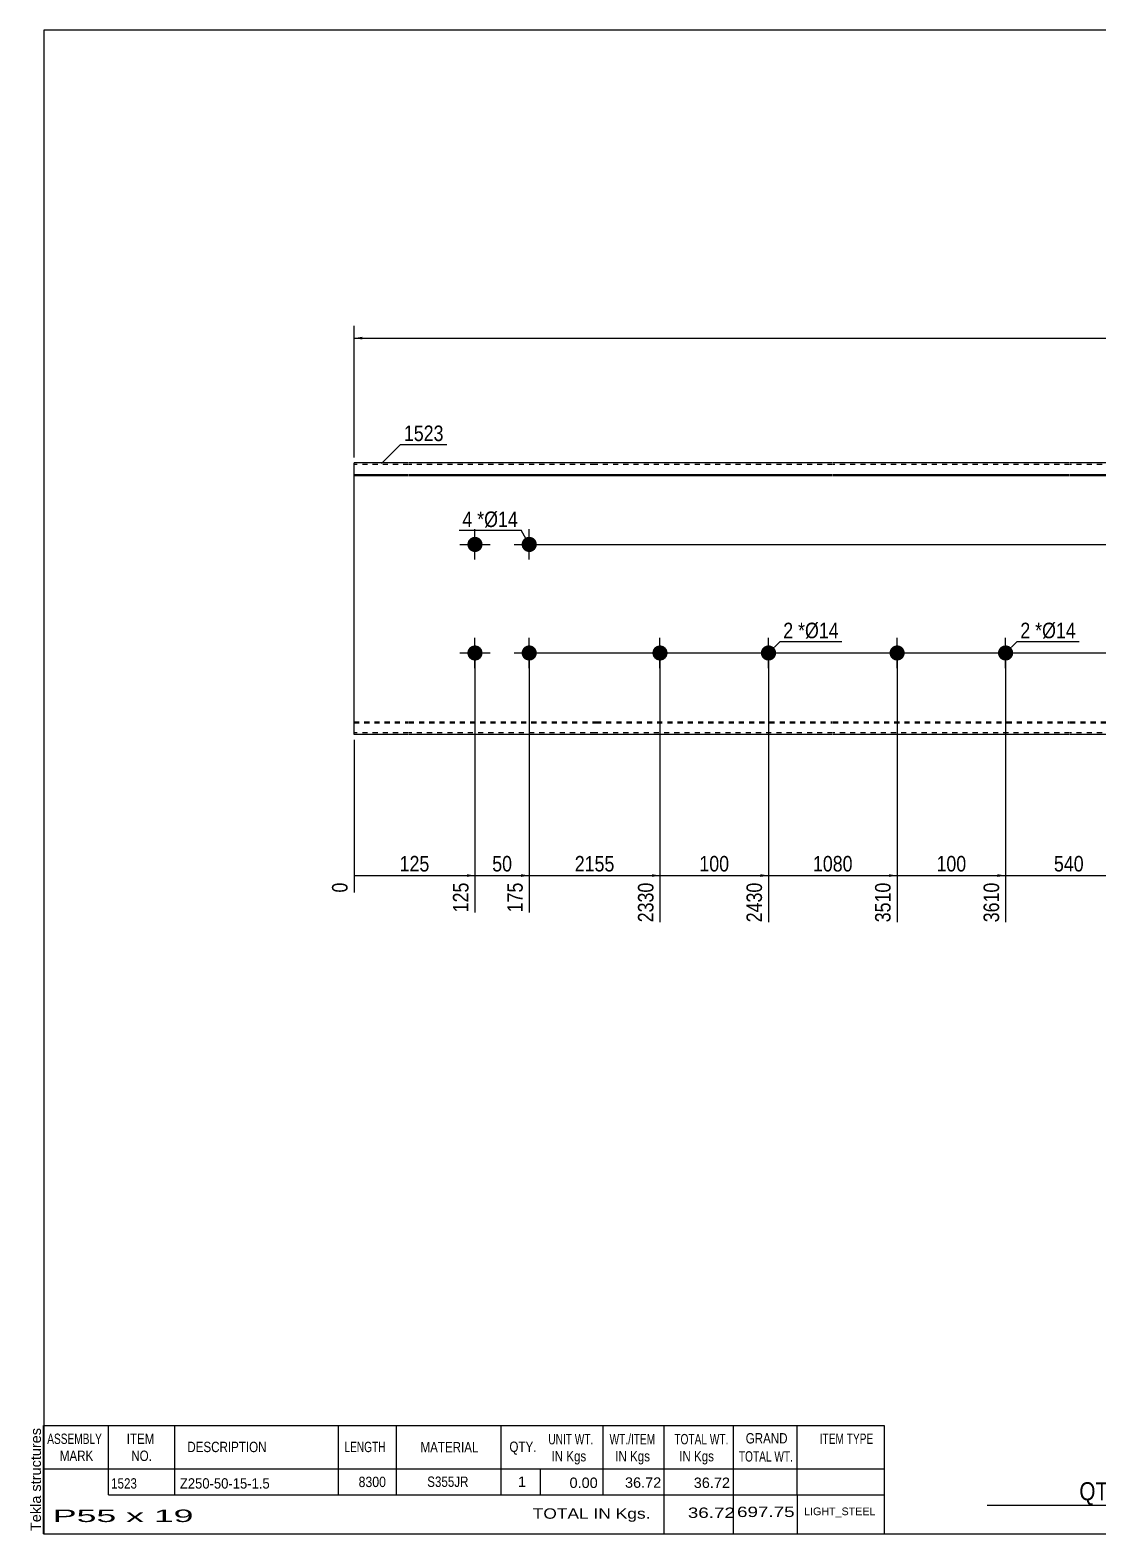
# Model space of a CAD drawing. Header units: millimetres. Extents: x -60 to 343, y -172 to 105.
# Drawn here: x -59.7 to 137.1, y -172.3 to 104.8 of the extents above; entities that cross this region are included whole.
import ezdxf

# ---------------------------------------------------------------- set-up
doc = ezdxf.new("R2010")
doc.units = ezdxf.units.MM
doc.linetypes.add('DXK_LINE_DOT1', pattern=[1.8814, 0.9407, -0.9407])
doc.styles.add('Arial', font='ARIAL.TTF', dxfattribs={"height": 0.2})
doc.styles.add('Arial Narrow', font='ARIALN.TTF', dxfattribs={"height": 0.2})

# ---------------------------------------------------------------- blocks, each defined once
blk = doc.blocks.new('Unknown-629091334-1611')
at = {"color": 5, "linetype": 'Continuous'}
for p, q in [((342.8, 104.75), (-57.2, 104.75)), ((-57.2, 104.75), (-57.2, -172.25)), ((342.8, -172.25), (342.8, 104.75)), ((-57.2, -172.25), (342.8, -172.25))]:
    blk.add_line(p, q, dxfattribs=at)
at = {"color": 174, "linetype": 'Continuous', "style": 'Arial'}
blk.add_text('Tekla structures', height=1.9102, rotation=90, dxfattribs=at).set_placement((-57.7, -171.75))
blk = doc.blocks.new('Bolt-629091334-1223 - 1203')
at = {"linetype": 'Continuous'}
for points in [[(20.89, 10, -1), (23.69, 10, -1)], [(30.89, 10, -1), (33.69, 10, -1)], [(20.89, -10, -1), (23.69, -10, -1)], [(30.89, -10, -1), (33.69, -10, -1)]]:
    blk.add_hatch(color=3, dxfattribs=at).paths.add_polyline_path(points)
at = {"color": 3, "linetype": 'Continuous'}
for p, q in [((22.29, 7.2), (22.29, 12.8)), ((32.29, 7.2), (32.29, 12.8)), ((19.49, 10), (25.09, 10)), ((29.49, 10), (35.09, 10)), ((22.29, -12.8), (22.29, -7.2)), ((32.29, -12.8), (32.29, -7.2)), ((19.49, -10), (25.09, -10)), ((29.49, -10), (35.09, -10))]:
    blk.add_line(p, q, dxfattribs=at)
blk = doc.blocks.new('Part-629091334-1218 - 1203')
at = {"color": 2, "linetype": 'Continuous'}
for p, q in [((0, -25), (0, 25)), ((10, 25), (0, 25)), ((44.49, 25), (10.1, 25)), ((88.19, 25), (44.59, 25)), ((131.89, 25), (88.29, 25)), ((154.79, 25), (131.99, 25)), ((198.49, 25), (154.89, 25)), ((242.19, 25), (198.59, 25)), ((276.68, 25), (242.29, 25)), ((286.78, 25), (276.78, 25)), ((286.78, 25), (286.78, -25)), ((0, 22.88), (10, 22.88)), ((0, 22.67), (10, 22.67)), ((10.1, 22.88), (44.49, 22.88)), ((10.1, 22.67), (44.49, 22.67)), ((44.59, 22.88), (88.19, 22.88)), ((44.59, 22.67), (88.19, 22.67)), ((88.29, 22.88), (131.89, 22.88)), ((88.29, 22.67), (131.89, 22.67)), ((131.99, 22.88), (154.79, 22.88)), ((131.99, 22.67), (154.79, 22.67)), ((154.89, 22.88), (198.49, 22.88)), ((154.89, 22.67), (198.49, 22.67)), ((198.59, 22.88), (242.19, 22.88)), ((198.59, 22.67), (242.19, 22.67)), ((242.29, 22.88), (276.68, 22.88)), ((242.29, 22.67), (276.68, 22.67)), ((276.78, 22.88), (286.78, 22.88)), ((276.78, 22.67), (286.78, 22.67)), ((10, -25), (0, -25)), ((44.49, -25), (10.1, -25)), ((88.19, -25), (44.59, -25)), ((131.89, -25), (88.29, -25)), ((154.79, -25), (131.99, -25)), ((198.49, -25), (154.89, -25)), ((242.19, -25), (198.59, -25)), ((276.68, -25), (242.29, -25)), ((286.78, -25), (276.78, -25))]:
    blk.add_line(p, q, dxfattribs=at)
at = {"color": 7, "linetype": 'DXK_LINE_DOT1'}
for p, q in [((10, 24.7), (0, 24.7)), ((44.49, 24.7), (10.1, 24.7)), ((88.19, 24.7), (44.59, 24.7)), ((131.89, 24.7), (88.29, 24.7)), ((154.79, 24.7), (131.99, 24.7)), ((198.49, 24.7), (154.89, 24.7)), ((242.19, 24.7), (198.59, 24.7)), ((276.68, 24.7), (242.29, 24.7)), ((286.78, 24.7), (276.78, 24.7)), ((0, -22.67), (10, -22.67)), ((0, -22.88), (10, -22.88)), ((10, -24.7), (0, -24.7)), ((10.1, -22.67), (44.49, -22.67)), ((10.1, -22.88), (44.49, -22.88)), ((44.49, -24.7), (10.1, -24.7)), ((44.59, -22.67), (88.19, -22.67)), ((44.59, -22.88), (88.19, -22.88)), ((88.19, -24.7), (44.59, -24.7)), ((88.29, -22.67), (131.89, -22.67)), ((88.29, -22.88), (131.89, -22.88)), ((131.89, -24.7), (88.29, -24.7)), ((131.99, -22.67), (154.79, -22.67)), ((131.99, -22.88), (154.79, -22.88)), ((154.79, -24.7), (131.99, -24.7)), ((154.89, -22.67), (198.49, -22.67)), ((154.89, -22.88), (198.49, -22.88)), ((198.49, -24.7), (154.89, -24.7)), ((198.59, -22.67), (242.19, -22.67)), ((198.59, -22.88), (242.19, -22.88)), ((242.19, -24.7), (198.59, -24.7)), ((242.29, -22.67), (276.68, -22.67)), ((242.29, -22.88), (276.68, -22.88)), ((276.68, -24.7), (242.29, -24.7)), ((276.78, -22.67), (286.78, -22.67)), ((276.78, -22.88), (286.78, -22.88)), ((286.78, -24.7), (276.78, -24.7))]:
    blk.add_line(p, q, dxfattribs=at)
blk = doc.blocks.new('Bolt-629091334-1219 - 1203')
at = {"linetype": 'Continuous'}
for points in [[(56.39, -8.6, -1), (56.39, -11.4, -1)], [(76.39, -8.6, -1), (76.39, -11.4, -1)]]:
    blk.add_hatch(color=3, dxfattribs=at).paths.add_polyline_path(points)
at = {"color": 3, "linetype": 'Continuous'}
for p, q in [((56.39, -12.8), (56.39, -7.2)), ((76.39, -12.8), (76.39, -7.2)), ((53.59, -10), (59.19, -10)), ((73.59, -10), (79.19, -10))]:
    blk.add_line(p, q, dxfattribs=at)
blk = doc.blocks.new('Bolt-629091334-1220 - 1203')
at = {"linetype": 'Continuous'}
for points in [[(100.09, -8.6, -1), (100.09, -11.4, -1)], [(120.09, -8.6, -1), (120.09, -11.4, -1)]]:
    blk.add_hatch(color=3, dxfattribs=at).paths.add_polyline_path(points)
at = {"color": 3, "linetype": 'Continuous'}
for p, q in [((100.09, -12.8), (100.09, -7.2)), ((120.09, -12.8), (120.09, -7.2)), ((97.29, -10), (102.89, -10)), ((117.29, -10), (122.89, -10))]:
    blk.add_line(p, q, dxfattribs=at)
blk = doc.blocks.new('StraightDimension-629091334-1310 - 1203')
at = {"linetype": 'Continuous'}
for points in [[(275.75, 8.5), (276, 10), (276.25, 8.5)], [(276.25, -8.5), (276, -10), (275.75, -8.5)]]:
    blk.add_hatch(color=7, dxfattribs=at).paths.add_polyline_path(points)
at = {"color": 7, "linetype": 'Continuous'}
for p, q in [((33.29, 10), (278.4, 10)), ((276, -10), (276, 10)), ((33.29, -10), (278.4, -10))]:
    blk.add_line(p, q, dxfattribs=at)
at = {"color": 0}
blk.add_wipeout([(275.85, 3.34), (271.65, 3.34), (271.65, -3.34), (275.85, -3.34)], dxfattribs=at)
at = {"color": 3, "style": 'Arial Narrow'}
blk.add_text('100', height=2.863, rotation=90.0002, dxfattribs=at).set_placement((275.25, -2.74))
blk = doc.blocks.new('StraightDimension-629091334-1259 - 1203')
at = {"linetype": 'Continuous'}
blk.add_hatch(color=7, dxfattribs=at).paths.add_polyline_path([(141.89, -50.75), (143.39, -51), (141.89, -51.25)])
at = {"color": 7, "linetype": 'Continuous'}
for p, q in [((120.09, -11), (120.09, -59.61)), ((143.39, -11), (143.39, -59.61)), ((120.09, -51), (143.39, -51))]:
    blk.add_line(p, q, dxfattribs=at)
at = {"color": 0}
blk.add_wipeout([(135.08, -50.85), (135.08, -46.65), (128.4, -46.65), (128.4, -50.85)], dxfattribs=at)
at = {"color": 0, "linetype": 'Continuous'}
blk.add_wipeout([(142.79, -51.7), (138.59, -51.7), (138.59, -60.21), (142.79, -60.21)], dxfattribs=at)
at = {"color": 3, "style": 'Arial Narrow'}
blk.add_text('540', height=2.863, dxfattribs=at).set_placement((129, -50.25))
at = {"color": 3, "linetype": 'Continuous', "style": 'Arial Narrow'}
blk.add_text('4150', height=2.863, rotation=90.0002, dxfattribs=at).set_placement((142.19, -59.61))
blk = doc.blocks.new('StraightDimension-629091334-1260 - 1203')
at = {"linetype": 'Continuous'}
blk.add_hatch(color=7, dxfattribs=at).paths.add_polyline_path([(118.59, -50.75), (120.09, -51), (118.59, -51.25)])
at = {"color": 7, "linetype": 'Continuous'}
for p, q in [((100.09, -11), (100.09, -59.61)), ((120.09, -11), (120.09, -59.61)), ((100.09, -51), (120.09, -51))]:
    blk.add_line(p, q, dxfattribs=at)
at = {"color": 0}
blk.add_wipeout([(113.43, -50.85), (113.43, -46.65), (106.75, -46.65), (106.75, -50.85)], dxfattribs=at)
at = {"color": 0, "linetype": 'Continuous'}
blk.add_wipeout([(119.49, -51.7), (115.29, -51.7), (115.29, -60.21), (119.49, -60.21)], dxfattribs=at)
at = {"color": 3, "style": 'Arial Narrow'}
blk.add_text('100', height=2.863, dxfattribs=at).set_placement((107.35, -50.25))
at = {"color": 3, "linetype": 'Continuous', "style": 'Arial Narrow'}
blk.add_text('3610', height=2.863, rotation=90.0002, dxfattribs=at).set_placement((118.89, -59.61))
blk = doc.blocks.new('StraightDimension-629091334-1261 - 1203')
at = {"linetype": 'Continuous'}
blk.add_hatch(color=7, dxfattribs=at).paths.add_polyline_path([(98.59, -50.75), (100.09, -51), (98.59, -51.25)])
at = {"color": 7, "linetype": 'Continuous'}
for p, q in [((76.39, -11), (76.39, -59.61)), ((100.09, -11), (100.09, -59.61)), ((76.39, -51), (100.09, -51))]:
    blk.add_line(p, q, dxfattribs=at)
at = {"color": 0}
blk.add_wipeout([(92.49, -50.85), (92.49, -46.65), (83.98, -46.65), (83.98, -50.85)], dxfattribs=at)
at = {"color": 0, "linetype": 'Continuous'}
blk.add_wipeout([(99.49, -51.7), (95.29, -51.7), (95.29, -60.21), (99.49, -60.21)], dxfattribs=at)
at = {"color": 3, "style": 'Arial Narrow'}
blk.add_text('1080', height=2.863, dxfattribs=at).set_placement((84.58, -50.25))
at = {"color": 3, "linetype": 'Continuous', "style": 'Arial Narrow'}
blk.add_text('3510', height=2.863, rotation=90.0002, dxfattribs=at).set_placement((98.89, -59.61))
blk = doc.blocks.new('StraightDimension-629091334-1262 - 1203')
at = {"linetype": 'Continuous'}
blk.add_hatch(color=7, dxfattribs=at).paths.add_polyline_path([(74.89, -50.75), (76.39, -51), (74.89, -51.25)])
at = {"color": 7, "linetype": 'Continuous'}
for p, q in [((56.39, -11), (56.39, -59.61)), ((76.39, -11), (76.39, -59.61)), ((56.39, -51), (76.39, -51))]:
    blk.add_line(p, q, dxfattribs=at)
at = {"color": 0}
blk.add_wipeout([(69.73, -50.85), (69.73, -46.65), (63.05, -46.65), (63.05, -50.85)], dxfattribs=at)
at = {"color": 0, "linetype": 'Continuous'}
blk.add_wipeout([(75.79, -51.7), (71.59, -51.7), (71.59, -60.21), (75.79, -60.21)], dxfattribs=at)
at = {"color": 3, "style": 'Arial Narrow'}
blk.add_text('100', height=2.863, dxfattribs=at).set_placement((63.65, -50.25))
at = {"color": 3, "linetype": 'Continuous', "style": 'Arial Narrow'}
blk.add_text('2430', height=2.863, rotation=90.0002, dxfattribs=at).set_placement((75.19, -59.61))
blk = doc.blocks.new('StraightDimension-629091334-1263 - 1203')
at = {"linetype": 'Continuous'}
blk.add_hatch(color=7, dxfattribs=at).paths.add_polyline_path([(54.89, -50.75), (56.39, -51), (54.89, -51.25)])
at = {"color": 7, "linetype": 'Continuous'}
for p, q in [((32.29, -11), (32.29, -57.78)), ((56.39, -11), (56.39, -59.61)), ((32.29, -51), (56.39, -51))]:
    blk.add_line(p, q, dxfattribs=at)
at = {"color": 0}
blk.add_wipeout([(48.6, -50.85), (48.6, -46.65), (40.08, -46.65), (40.08, -50.85)], dxfattribs=at)
at = {"color": 0, "linetype": 'Continuous'}
blk.add_wipeout([(55.79, -51.7), (51.59, -51.7), (51.59, -60.21), (55.79, -60.21)], dxfattribs=at)
at = {"color": 3, "style": 'Arial Narrow'}
blk.add_text('2155', height=2.863, dxfattribs=at).set_placement((40.68, -50.25))
at = {"color": 3, "linetype": 'Continuous', "style": 'Arial Narrow'}
blk.add_text('2330', height=2.863, rotation=90.0002, dxfattribs=at).set_placement((55.19, -59.61))
blk = doc.blocks.new('StraightDimension-629091334-1264 - 1203')
at = {"linetype": 'Continuous'}
blk.add_hatch(color=7, dxfattribs=at).paths.add_polyline_path([(30.79, -50.75), (32.29, -51), (30.79, -51.25)])
at = {"color": 7, "linetype": 'Continuous'}
for p, q in [((22.29, -11), (22.29, -57.78)), ((32.29, -11), (32.29, -57.78)), ((22.29, -51), (32.29, -51))]:
    blk.add_line(p, q, dxfattribs=at)
at = {"color": 0}
blk.add_wipeout([(29.72, -50.85), (29.72, -46.65), (24.87, -46.65), (24.87, -50.85)], dxfattribs=at)
at = {"color": 3, "style": 'Arial Narrow'}
blk.add_text('50', height=2.863, dxfattribs=at).set_placement((25.47, -50.25))
at = {"color": 0, "linetype": 'Continuous'}
blk.add_wipeout([(31.69, -51.7), (27.49, -51.7), (27.49, -58.38), (31.69, -58.38)], dxfattribs=at)
at = {"color": 3, "linetype": 'Continuous', "style": 'Arial Narrow'}
blk.add_text('175', height=2.863, rotation=90.0002, dxfattribs=at).set_placement((31.09, -57.78))
blk = doc.blocks.new('StraightDimension-629091334-1265 - 1203')
at = {"linetype": 'Continuous'}
blk.add_hatch(color=7, dxfattribs=at).paths.add_polyline_path([(20.79, -50.75), (22.29, -51), (20.79, -51.25)])
at = {"color": 7, "linetype": 'Continuous'}
for p, q in [((22.29, -11), (22.29, -57.78)), ((0, -26), (0, -54.13)), ((0, -51), (22.29, -51))]:
    blk.add_line(p, q, dxfattribs=at)
at = {"color": 0}
blk.add_wipeout([(14.49, -50.85), (14.49, -46.65), (7.8, -46.65), (7.8, -50.85)], dxfattribs=at)
at = {"color": 0, "linetype": 'Continuous'}
for points in [[(-0.6, -51.7), (-4.8, -51.7), (-4.8, -54.73), (-0.6, -54.73)], [(21.69, -51.7), (17.49, -51.7), (17.49, -58.38), (21.69, -58.38)]]:
    blk.add_wipeout(points, dxfattribs=at)
at = {"color": 3, "style": 'Arial Narrow'}
blk.add_text('125', height=2.863, dxfattribs=at).set_placement((8.4, -50.25))
at = {"color": 3, "linetype": 'Continuous', "style": 'Arial Narrow'}
for s, height, p in [('0', 2.86, (-1.2, -54.13)), ('125', 2.863, (21.09, -57.78))]:
    blk.add_text(s, height=height, rotation=90.0002, dxfattribs=at).set_placement(p)
blk = doc.blocks.new('StraightDimension-629091334-1309 - 1203')
at = {"linetype": 'Continuous'}
for points in [[(275.75, 23.5), (276, 25), (276.25, 23.5)], [(276.25, 11.5), (276, 10), (275.75, 11.5)]]:
    blk.add_hatch(color=7, dxfattribs=at).paths.add_polyline_path(points)
at = {"color": 7, "linetype": 'Continuous'}
for p, q in [((265.48, 25), (278.4, 25)), ((276, 10), (276, 25)), ((33.29, 10), (278.4, 10))]:
    blk.add_line(p, q, dxfattribs=at)
at = {"color": 0}
blk.add_wipeout([(275.85, 19.93), (271.65, 19.93), (271.65, 15.07), (275.85, 15.07)], dxfattribs=at)
at = {"color": 3, "style": 'Arial Narrow'}
blk.add_text('75', height=2.863, rotation=90.0002, dxfattribs=at).set_placement((275.25, 15.67))
blk = doc.blocks.new('StraightDimension-629091334-1311 - 1203')
at = {"linetype": 'Continuous'}
for points in [[(275.75, -11.5), (276, -10), (276.25, -11.5)], [(276.25, -23.5), (276, -25), (275.75, -23.5)]]:
    blk.add_hatch(color=7, dxfattribs=at).paths.add_polyline_path(points)
at = {"color": 7, "linetype": 'Continuous'}
for p, q in [((33.29, -10), (278.4, -10)), ((276, -25), (276, -10)), ((265.48, -25), (278.4, -25))]:
    blk.add_line(p, q, dxfattribs=at)
at = {"color": 0}
blk.add_wipeout([(275.85, -15.07), (271.65, -15.07), (271.65, -19.93), (275.85, -19.93)], dxfattribs=at)
at = {"color": 3, "style": 'Arial Narrow'}
blk.add_text('75', height=2.863, rotation=90.0002, dxfattribs=at).set_placement((275.25, -19.33))
blk = doc.blocks.new('StraightDimension-629091334-1337 - 1203')
at = {"linetype": 'Continuous'}
for points in [[(1.5, 47.75), (0, 48), (1.5, 48.25)], [(285.28, 48.25), (286.78, 48), (285.28, 47.75)]]:
    blk.add_hatch(color=7, dxfattribs=at).paths.add_polyline_path(points)
at = {"color": 7, "linetype": 'Continuous'}
for p, q in [((0, 26), (0, 50.25)), ((286.78, 26), (286.78, 50.25)), ((0, 48), (286.78, 48))]:
    blk.add_line(p, q, dxfattribs=at)
at = {"color": 0}
blk.add_wipeout([(147.64, 48.15), (147.64, 52.35), (139.13, 52.35), (139.13, 48.15)], dxfattribs=at)
at = {"color": 3, "style": 'Arial Narrow'}
blk.add_text('8300', height=2.863, dxfattribs=at).set_placement((139.73, 48.75))
blk = doc.blocks.new('CBS_BOM-629091334-1625')
at = {"color": 7, "linetype": 'Continuous'}
for p, q in [((-57.23, -160.28), (-57.23, -152.28)), ((-57.23, -152.28), (97.69, -152.28)), ((-45.23, -160.28), (-45.23, -152.28)), ((-33.04, -160.28), (-33.04, -152.28)), ((-2.88, -160.28), (-2.88, -152.28)), ((7.8, -160.28), (7.8, -152.28)), ((27.12, -160.28), (27.12, -152.28)), ((45.92, -160.28), (45.92, -152.28)), ((57.13, -160.28), (57.13, -152.28)), ((69.92, -160.28), (69.92, -152.28)), ((81.67, -160.28), (81.67, -152.28)), ((97.69, -152.29), (97.69, -160.27)), ((-57.23, -160.28), (97.69, -160.28)), ((-57.23, -165.08), (-57.23, -160.28)), ((-45.23, -165.08), (-45.23, -160.28)), ((-33.04, -165.08), (-33.04, -160.28)), ((-2.88, -165.08), (-2.88, -160.28)), ((7.8, -165.08), (7.8, -160.28)), ((27.12, -165.08), (27.12, -160.28)), ((34.38, -165.08), (34.38, -160.28)), ((45.92, -165.08), (45.92, -160.28)), ((57.13, -165.08), (57.13, -160.28)), ((69.92, -165.08), (69.92, -160.28)), ((81.69, -165.08), (81.69, -160.28)), ((97.69, -160.28), (97.69, -165.08)), ((-57.23, -172.28), (-57.23, -165.1)), ((-45.23, -165.08), (97.69, -165.08)), ((57.13, -172.28), (57.13, -165.1)), ((69.92, -172.28), (69.92, -165.1)), ((81.73, -172.28), (81.73, -165.1)), ((97.69, -165.08), (97.69, -172.28)), ((-57.23, -172.28), (97.69, -172.28))]:
    blk.add_line(p, q, dxfattribs=at)
at = {"color": 3, "linetype": 'Continuous', "style": 'Arial'}
for s, height, width, p in [('ASSEMBLY', 1.91, 0.7, (-56.55, -155.71)), ('ITEM', 1.91, 0.8, (-41.9, -155.71)), ('UNIT WT.', 1.91, 0.7, (35.81, -155.78)), ('WT./ITEM', 1.91, 0.7, (47.1, -155.78)), ('TOTAL WT.', 1.91, 0.7, (59.04, -155.78)), ('GRAND', 1.91, 0.8, (72.19, -155.62)), ('ITEM TYPE', 1.91, 0.7, (85.83, -155.7)), ('MARK', 1.91, 0.8, (-54.23, -158.84)), ('NO.', 1.91, 0.8, (-41.05, -158.84)), ('DESCRIPTION', 1.9102, 0.8, (-30.72, -157.21)), ('LENGTH', 1.91, 0.7, (-1.77, -157.21)), ('MATERIAL', 1.91, 0.8, (12.25, -157.26)), ('QTY.', 1.91, 0.8, (28.64, -157.18)), ('IN Kgs', 1.91, 0.8, (36.39, -158.92)), ('IN Kgs', 1.91, 0.8, (48.14, -158.92)), ('IN Kgs', 1.91, 0.8, (59.93, -158.92)), ('TOTAL WT.', 1.91, 0.7, (70.93, -158.96))]:
    blk.add_text(s, height=height, dxfattribs=dict(at, width=width)).set_placement(p)
at = {"color": 7, "linetype": 'Continuous', "style": 'Arial'}
for s, height, width, p in [('1523', 1.91, 0.8, (-44.77, -163.93)), ('Z250-50-15-1.5', 1.9102, 0.9, (-32.1, -163.93)), ('8300', 1.91, 0.85, (0.84, -163.65)), ('S355JR', 1.91, 0.8, (13.49, -163.62))]:
    blk.add_text(s, height=height, dxfattribs=dict(at, width=width)).set_placement(p)
for s, p in [('1', (30.21, -163.62)), ('0.00', (39.72, -163.81)), ('36.72', (49.94, -163.78)), ('36.72', (62.61, -163.81))]:
    blk.add_text(s, height=1.91, dxfattribs=at).set_placement(p)
at = {"color": 6, "linetype": 'Continuous', "style": 'Arial'}
for s, height, width, p in [('P55 x 19', 2.292, 2.05, (-55.51, -170.09)), ('TOTAL IN Kgs.', 1.9102, 1.2, (32.93, -169.48)), ('36.72', 1.91, 1.3, (61.52, -169.33)), ('697.75', 1.91, 1.3, (70.59, -169.17))]:
    blk.add_text(s, height=height, dxfattribs=dict(at, width=width)).set_placement(p)
blk.add_text('LIGHT_STEEL', height=1.4135, dxfattribs=at).set_placement((82.94, -168.83))
blk = doc.blocks.new('CBS_CALLOFF-629091334-1626')
at = {"color": 7, "linetype": 'Continuous'}
blk.add_line((116.68, -166.98), (232.91, -167), dxfattribs=at)
at = {"color": 3, "linetype": 'Continuous', "style": 'Arial Narrow'}
blk.add_text('QTY= 19 Nos.      COLD FORMED     MKD : P55', height=3.3405, dxfattribs=at).set_placement((133.68, -166.09))
blk = doc.blocks.new('Mark-629091334-1353 - 1203')
at = {"color": 0}
blk.add_wipeout([(21.8, 13.2), (21.8, 16.2), (19.97, 16.2), (19.97, 13.2)], dxfattribs=at)
blk.add_wipeout([(21.8, 13.2), (21.8, 16.2), (19.97, 16.2), (19.97, 13.2)], dxfattribs=at)
blk.add_wipeout([(23.98, 13.2), (23.98, 16.2), (22.7, 16.2), (22.7, 13.2)], dxfattribs=at)
blk.add_wipeout([(23.98, 13.2), (23.98, 16.2), (22.7, 16.2), (22.7, 13.2)], dxfattribs=at)
at = {"color": 3, "style": 'Arial Narrow'}
blk.add_text('4', height=2.86, dxfattribs=at).set_placement((19.97, 13.2))
at = {"color": 0}
blk.add_wipeout([(30.19, 13.2), (30.19, 16.2), (23.98, 16.2), (23.98, 13.2)], dxfattribs=at)
blk.add_wipeout([(30.19, 13.2), (30.19, 16.2), (23.98, 16.2), (23.98, 13.2)], dxfattribs=at)
at = {"color": 7, "linetype": 'Continuous'}
for p in [(19.37, 12.6), (32.29, 10)]:
    blk.add_line(p, (30.79, 12.6), dxfattribs=at)
at = {"color": 3, "style": 'Arial Narrow'}
for s, height, p in [('*', 2.86, (22.7, 13.2)), ('Ø14', 2.863, (23.98, 13.2))]:
    blk.add_text(s, height=height, dxfattribs=at).set_placement(p)
blk = doc.blocks.new('Mark-629091334-1340 - 1203')
at = {"color": 0}
blk.add_wipeout([(16.497, 29.0375), (16.497, 32.0375), (9.1845, 32.0375), (9.1845, 29.0375)], dxfattribs=at)
blk.add_wipeout([(16.497, 29.0375), (16.497, 32.0375), (9.1845, 32.0375), (9.1845, 29.0375)], dxfattribs=at)
at = {"color": 7, "linetype": 'Continuous'}
for p, q in [((5.049, 24.902), (8.5845, 28.4375)), ((8.5845, 28.4375), (17.097, 28.4375))]:
    blk.add_line(p, q, dxfattribs=at)
at = {"color": 3, "style": 'Arial Narrow'}
blk.add_text('1523', height=2.86328, dxfattribs=at).set_placement((9.1845, 29.0375))
blk = doc.blocks.new('Mark-629091334-1349 - 1203')
at = {"color": 0}
blk.add_wipeout([(80.94, -7.28), (80.94, -4.28), (79.11, -4.28), (79.11, -7.28)], dxfattribs=at)
blk.add_wipeout([(80.94, -7.28), (80.94, -4.28), (79.11, -4.28), (79.11, -7.28)], dxfattribs=at)
at = {"color": 7, "linetype": 'Continuous'}
blk.add_line((76.39, -10), (78.51, -7.88), dxfattribs=at)
at = {"color": 0}
blk.add_wipeout([(83.11, -7.28), (83.11, -4.28), (81.84, -4.28), (81.84, -7.28)], dxfattribs=at)
blk.add_wipeout([(83.11, -7.28), (83.11, -4.28), (81.84, -4.28), (81.84, -7.28)], dxfattribs=at)
at = {"color": 3, "style": 'Arial Narrow'}
blk.add_text('2', height=2.86, dxfattribs=at).set_placement((79.11, -7.28))
at = {"color": 0}
blk.add_wipeout([(89.33, -7.28), (89.33, -4.28), (83.11, -4.28), (83.11, -7.28)], dxfattribs=at)
blk.add_wipeout([(89.33, -7.28), (89.33, -4.28), (83.11, -4.28), (83.11, -7.28)], dxfattribs=at)
at = {"color": 7, "linetype": 'Continuous'}
blk.add_line((78.51, -7.88), (89.93, -7.88), dxfattribs=at)
at = {"color": 3, "style": 'Arial Narrow'}
for s, height, p in [('*', 2.86, (81.84, -7.28)), ('Ø14', 2.863, (83.11, -7.28))]:
    blk.add_text(s, height=height, dxfattribs=at).set_placement(p)
blk = doc.blocks.new('Mark-629091334-1350 - 1203')
at = {"color": 0}
blk.add_wipeout([(124.64, -7.28), (124.64, -4.28), (122.81, -4.28), (122.81, -7.28)], dxfattribs=at)
blk.add_wipeout([(124.64, -7.28), (124.64, -4.28), (122.81, -4.28), (122.81, -7.28)], dxfattribs=at)
at = {"color": 7, "linetype": 'Continuous'}
blk.add_line((120.09, -10), (122.21, -7.88), dxfattribs=at)
at = {"color": 0}
blk.add_wipeout([(126.81, -7.28), (126.81, -4.28), (125.54, -4.28), (125.54, -7.28)], dxfattribs=at)
blk.add_wipeout([(126.81, -7.28), (126.81, -4.28), (125.54, -4.28), (125.54, -7.28)], dxfattribs=at)
at = {"color": 3, "style": 'Arial Narrow'}
blk.add_text('2', height=2.86, dxfattribs=at).set_placement((122.81, -7.28))
at = {"color": 0}
blk.add_wipeout([(133.03, -7.28), (133.03, -4.28), (126.81, -4.28), (126.81, -7.28)], dxfattribs=at)
blk.add_wipeout([(133.03, -7.28), (133.03, -4.28), (126.81, -4.28), (126.81, -7.28)], dxfattribs=at)
at = {"color": 7, "linetype": 'Continuous'}
blk.add_line((122.21, -7.88), (133.63, -7.88), dxfattribs=at)
at = {"color": 3, "style": 'Arial Narrow'}
for s, height, p in [('*', 2.86, (125.54, -7.28)), ('Ø14', 2.863, (126.81, -7.28))]:
    blk.add_text(s, height=height, dxfattribs=at).set_placement(p)

msp = doc.modelspace()

# ---------------------------------------------------------------- block references
for name in ['Unknown-629091334-1611', 'Part-629091334-1218 - 1203', 'Bolt-629091334-1223 - 1203', 'Bolt-629091334-1219 - 1203', 'Bolt-629091334-1220 - 1203', 'CBS_BOM-629091334-1625', 'CBS_CALLOFF-629091334-1626']:
    msp.add_blockref(name, (0, 0))

# ---------------------------------------------------------------- next in the draw order: block references
msp.add_blockref('StraightDimension-629091334-1310 - 1203', (0, 0))

# ---------------------------------------------------------------- next in the draw order: block references
for name in ['StraightDimension-629091334-1309 - 1203', 'StraightDimension-629091334-1259 - 1203']:
    msp.add_blockref(name, (0, 0))

# ---------------------------------------------------------------- next in the draw order: block references
for name in ['StraightDimension-629091334-1337 - 1203', 'Mark-629091334-1353 - 1203', 'StraightDimension-629091334-1260 - 1203']:
    msp.add_blockref(name, (0, 0))

# ---------------------------------------------------------------- next in the draw order: block references
for name in ['Mark-629091334-1340 - 1203', 'StraightDimension-629091334-1261 - 1203']:
    msp.add_blockref(name, (0, 0))

# ---------------------------------------------------------------- next in the draw order: block references
msp.add_blockref('StraightDimension-629091334-1262 - 1203', (0, 0))

# ---------------------------------------------------------------- next in the draw order: block references
msp.add_blockref('StraightDimension-629091334-1263 - 1203', (0, 0))

# ---------------------------------------------------------------- next in the draw order: block references
msp.add_blockref('StraightDimension-629091334-1264 - 1203', (0, 0))

# ---------------------------------------------------------------- next in the draw order: block references
for name in ['StraightDimension-629091334-1265 - 1203', 'StraightDimension-629091334-1311 - 1203']:
    msp.add_blockref(name, (0, 0))

# ---------------------------------------------------------------- next in the draw order: block references
for name in ['Mark-629091334-1349 - 1203', 'Mark-629091334-1350 - 1203']:
    msp.add_blockref(name, (0, 0))

doc.saveas('drawing.dxf')
